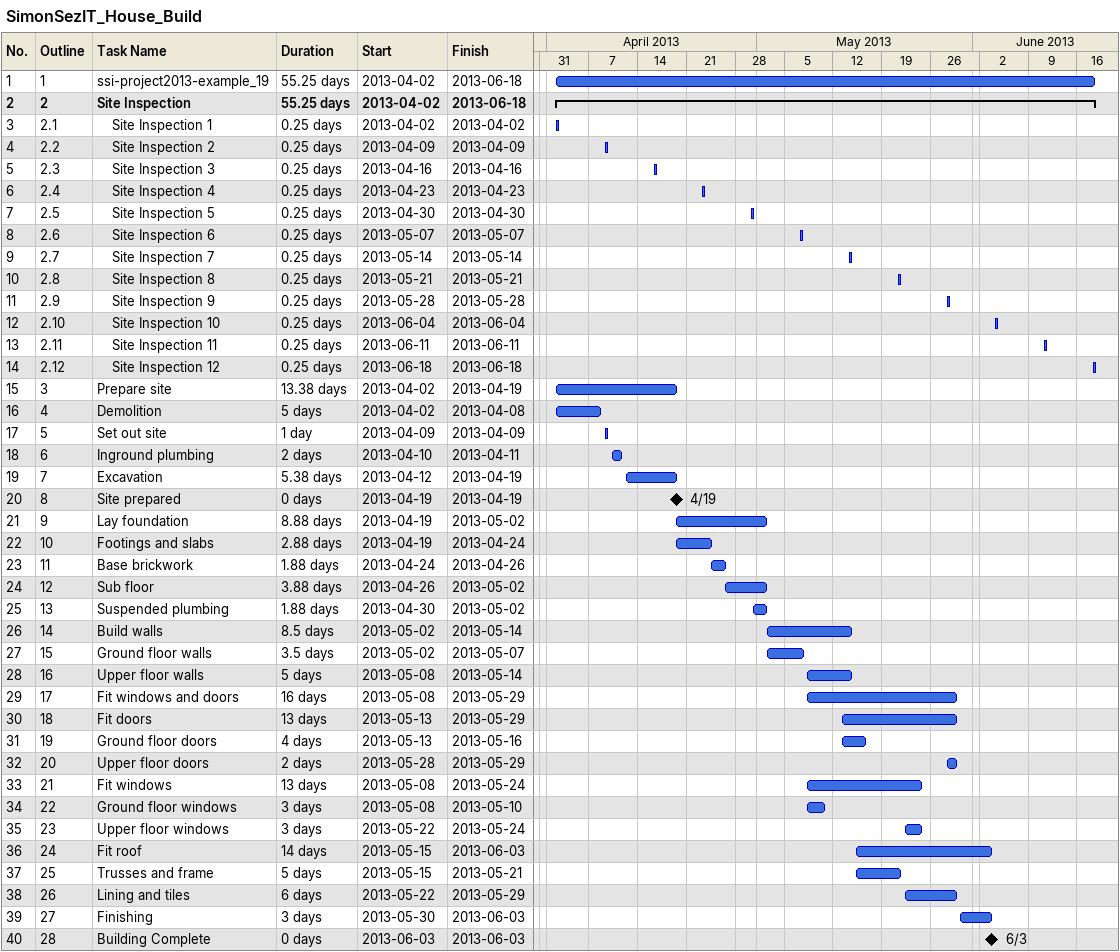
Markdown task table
SimonSezIT_House_Build

| ID | WBS | Task | Duration | Start | Finish |
|---|---|---|---|---|---|
| 1 | 1 | ssi-project2013-example_19 | 55.25d | 2013-04-02 | 2013-06-18 |
| 2 | 2 | **Site Inspection** | 55.25d | 2013-04-02 | 2013-06-18 |
| 3 | 2.1 | Site Inspection 1 | 0.25d | 2013-04-02 | 2013-04-02 |
| 4 | 2.2 | Site Inspection 2 | 0.25d | 2013-04-09 | 2013-04-09 |
| 5 | 2.3 | Site Inspection 3 | 0.25d | 2013-04-16 | 2013-04-16 |
| 6 | 2.4 | Site Inspection 4 | 0.25d | 2013-04-23 | 2013-04-23 |
| 7 | 2.5 | Site Inspection 5 | 0.25d | 2013-04-30 | 2013-04-30 |
| 8 | 2.6 | Site Inspection 6 | 0.25d | 2013-05-07 | 2013-05-07 |
| 9 | 2.7 | Site Inspection 7 | 0.25d | 2013-05-14 | 2013-05-14 |
| 10 | 2.8 | Site Inspection 8 | 0.25d | 2013-05-21 | 2013-05-21 |
| 11 | 2.9 | Site Inspection 9 | 0.25d | 2013-05-28 | 2013-05-28 |
| 12 | 2.10 | Site Inspection 10 | 0.25d | 2013-06-04 | 2013-06-04 |
| 13 | 2.11 | Site Inspection 11 | 0.25d | 2013-06-11 | 2013-06-11 |
| 14 | 2.12 | Site Inspection 12 | 0.25d | 2013-06-18 | 2013-06-18 |
| 15 | 3 | Prepare site | 13.38d | 2013-04-02 | 2013-04-19 |
| 16 | 4 | Demolition | 5d | 2013-04-02 | 2013-04-08 |
| 17 | 5 | Set out site | 1d | 2013-04-09 | 2013-04-09 |
| 18 | 6 | Inground plumbing | 2d | 2013-04-10 | 2013-04-11 |
| 19 | 7 | Excavation | 5.38d | 2013-04-12 | 2013-04-19 |
| 20 | 8 | Site prepared | 0d | 2013-04-19 | 2013-04-19 |
| 21 | 9 | Lay foundation | 8.88d | 2013-04-19 | 2013-05-02 |
| 22 | 10 | Footings and slabs | 2.88d | 2013-04-19 | 2013-04-24 |
| 23 | 11 | Base brickwork | 1.88d | 2013-04-24 | 2013-04-26 |
| 24 | 12 | Sub floor | 3.88d | 2013-04-26 | 2013-05-02 |
| 25 | 13 | Suspended plumbing | 1.88d | 2013-04-30 | 2013-05-02 |
| 26 | 14 | Build walls | 8.5d | 2013-05-02 | 2013-05-14 |
| 27 | 15 | Ground floor walls | 3.5d | 2013-05-02 | 2013-05-07 |
| 28 | 16 | Upper floor walls | 5d | 2013-05-08 | 2013-05-14 |
| 29 | 17 | Fit windows and doors | 16d | 2013-05-08 | 2013-05-29 |
| 30 | 18 | Fit doors | 13d | 2013-05-13 | 2013-05-29 |
| 31 | 19 | Ground floor doors | 4d | 2013-05-13 | 2013-05-16 |
| 32 | 20 | Upper floor doors | 2d | 2013-05-28 | 2013-05-29 |
| 33 | 21 | Fit windows | 13d | 2013-05-08 | 2013-05-24 |
| 34 | 22 | Ground floor windows | 3d | 2013-05-08 | 2013-05-10 |
| 35 | 23 | Upper floor windows | 3d | 2013-05-22 | 2013-05-24 |
| 36 | 24 | Fit roof | 14d | 2013-05-15 | 2013-06-03 |
| 37 | 25 | Trusses and frame | 5d | 2013-05-15 | 2013-05-21 |
| 38 | 26 | Lining and tiles | 6d | 2013-05-22 | 2013-05-29 |
| 39 | 27 | Finishing | 3d | 2013-05-30 | 2013-06-03 |
| 40 | 28 | Building Complete | 0d | 2013-06-03 | 2013-06-03 |
